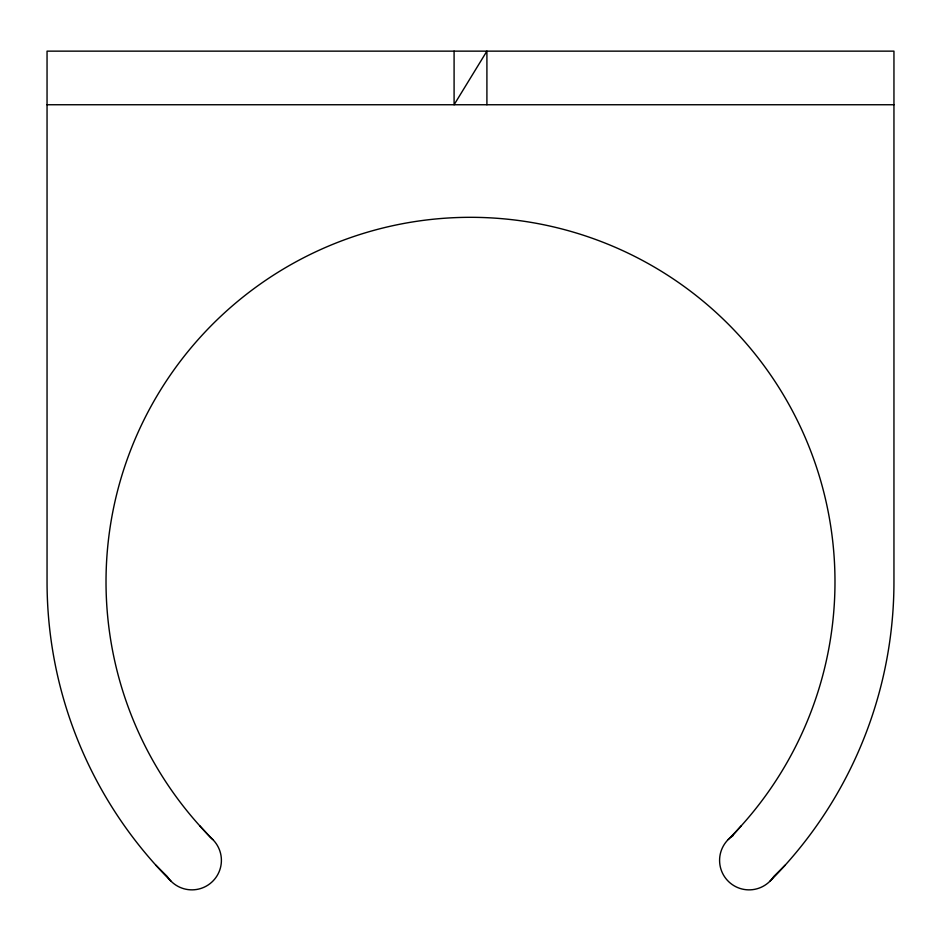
<?xml version="1.0" encoding="UTF-8"?>
<svg xmlns="http://www.w3.org/2000/svg" width="941" height="941" viewBox="0 0 941 941"><rect width="100%" height="100%" fill="white"/><g stroke="black" fill="none" stroke-linecap="round" stroke-linejoin="round"><path stroke-width="1.41" d="M785.182 865.144L773.808 876.436A29.477 29.477 0 0 1 728.781 881.764A29.477 29.477 0 0 1 731.745 836.525L741.367 825.692M731.745 836.525L733.027 835.655M47.05 104.745L893.95 104.745M155.818 865.144L167.192 876.436A29.477 29.477 0 0 0 211.643 882.282A29.477 29.477 0 0 0 210.478 837.466L199.633 825.692M486.909 104.745L486.909 51.143L454.091 104.745L454.091 51.143M769.926 881.223A423.45 423.45 0 0 0 893.95 581.797L893.95 51.143L47.05 51.143L47.05 581.797A423.45 423.45 0 0 0 171.074 881.223M212.772 839.525A364.485 364.485 0 0 1 212.772 324.069A364.485 364.485 0 0 1 728.228 324.069A364.485 364.485 0 0 1 728.228 839.525"/></g></svg>
